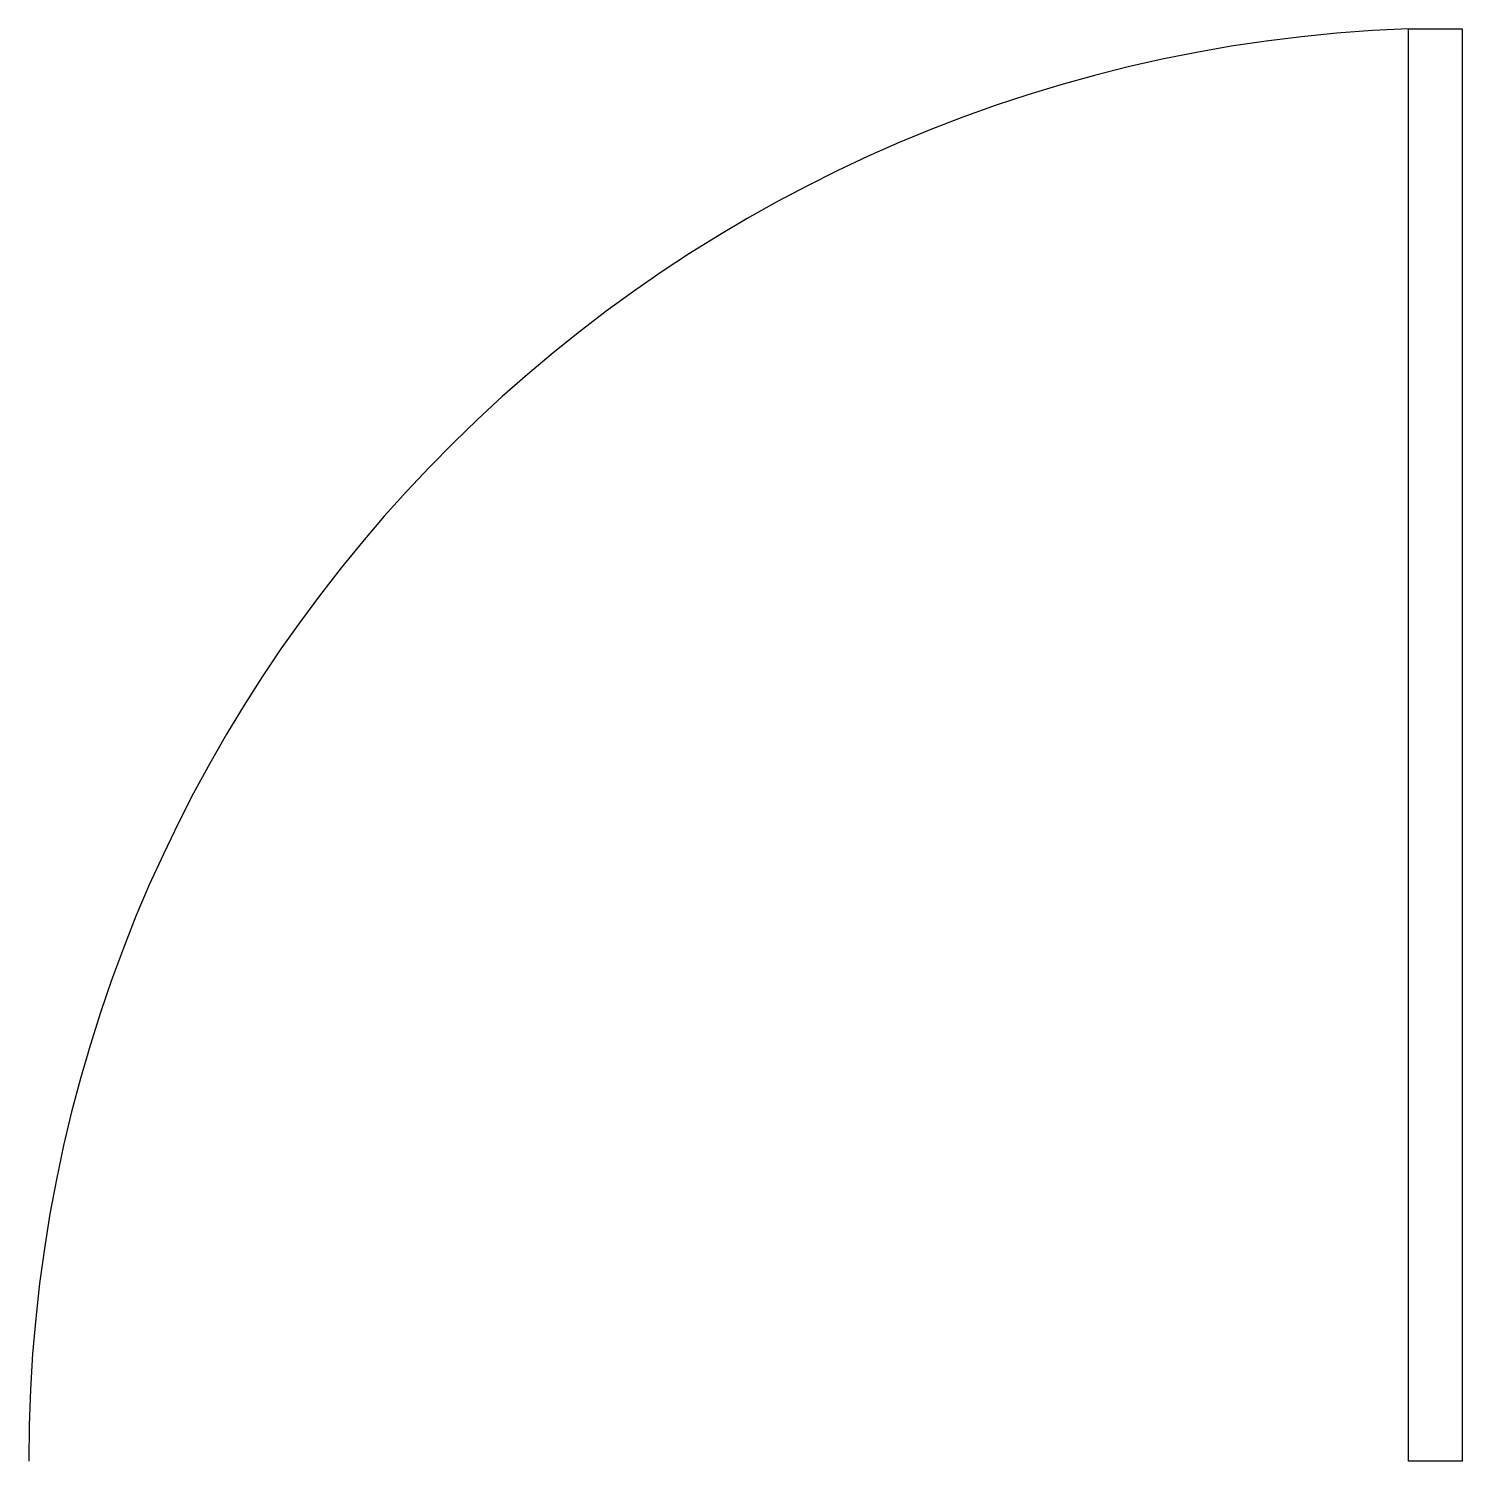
# Model space of a CAD drawing. Header units: centimetres. Extents: x -12917.9 to -12837.8, y 4472.4 to 4552.4.
import ezdxf

# ---------------------------------------------------------------- set-up
doc = ezdxf.new("R2010")
doc.units = ezdxf.units.CM

msp = doc.modelspace()

# ---------------------------------------------------------------- linework, layer by layer
msp.add_lwpolyline([(-12837.828, 4472.412), (-12840.828, 4472.412), (-12840.828, 4552.412), (-12837.828, 4552.412)], close=True)
msp.add_arc((-12837.828, 4472.412), 80.056, 92.14759, 180)

doc.saveas('drawing.dxf')
